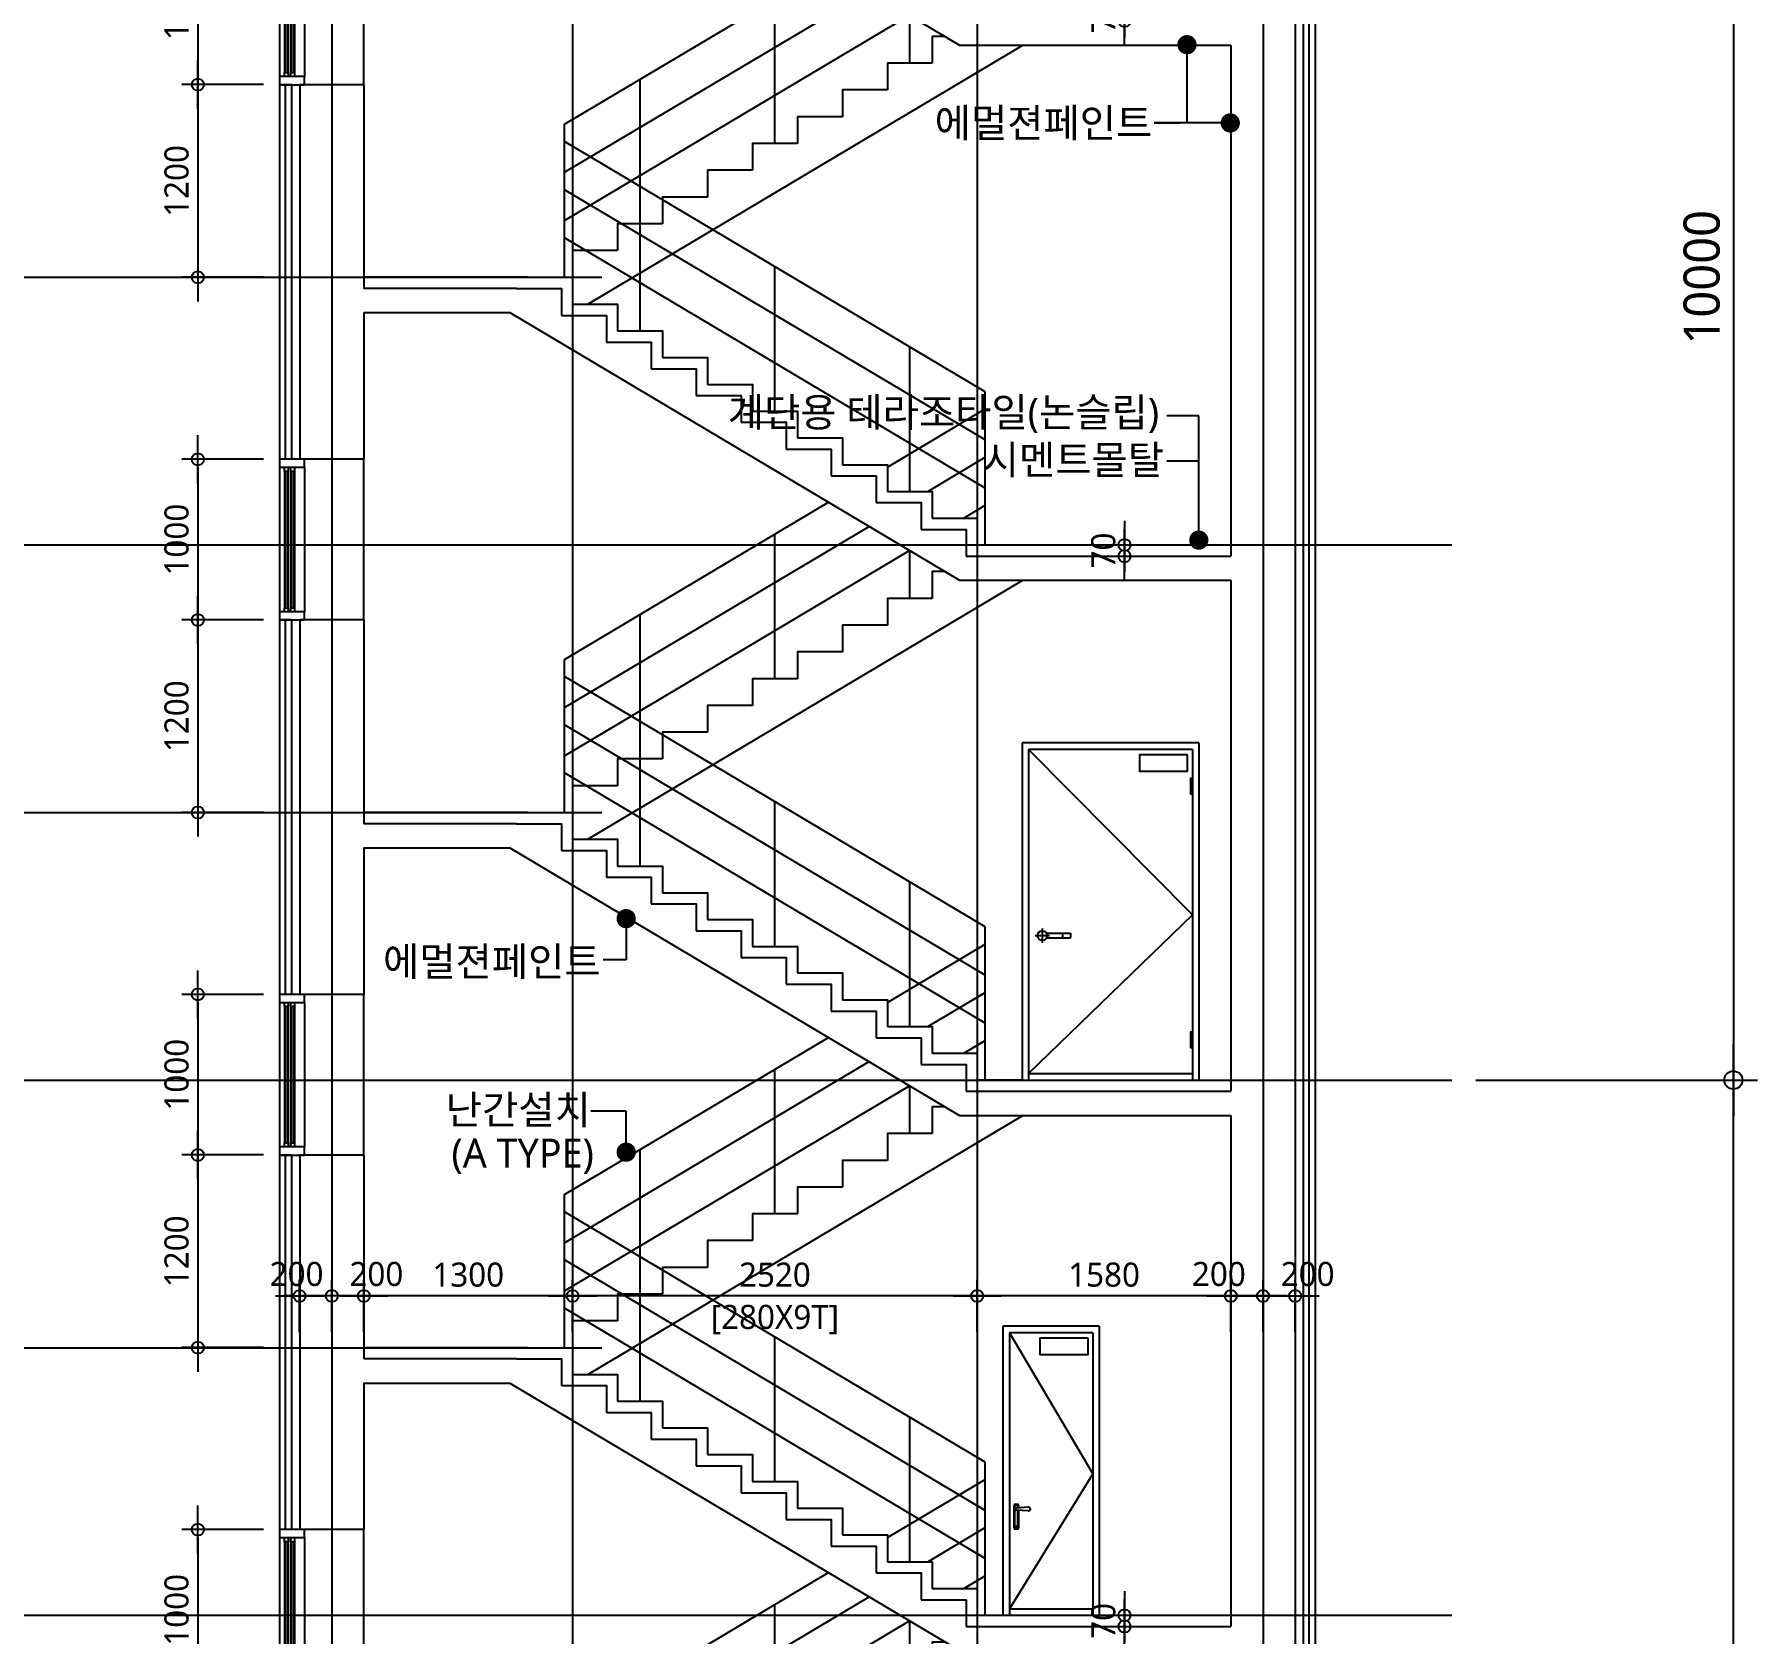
# Model space of a CAD drawing. Header units: millimetres. Extents: x 81033 to 452328, y -17390 to 42241.
# Drawn here: x 305205 to 315937, y 9783 to 19743 of the extents above; entities that cross this region are included whole.
import ezdxf
from ezdxf.enums import TextEntityAlignment as Align

# ---------------------------------------------------------------- set-up
doc = ezdxf.new("R2010")
doc.units = ezdxf.units.MM
doc.header["$LTSCALE"] = 100
doc.header["$MEASUREMENT"] = 0
doc.header["$PDSIZE"] = -10
doc.linetypes.add('-HID', pattern=[2.5, 1.5, -1])
doc.linetypes.add('CEN', pattern=[62, 60, -1, 0, -1])
doc.layers.get('0').update_dxf_attribs({"linetype": 'CONTINUOUS'})
doc.layers.get('Defpoints').update_dxf_attribs({"color": 171, "linetype": 'CONTINUOUS'})
for name, color, linetype in [('CEN(ST)', 1, 'CEN'), ('center(창호)', 1, 'CEN'), ('CON', 2, 'CONTINUOUS'), ('DOOR', 4, 'CONTINUOUS'), ('DOOR-ELE', 252, 'CONTINUOUS'), ('ELE-6', 8, 'CONTINUOUS'), ('ELE4', 9, 'CONTINUOUS'), ('FIN(패널-T75 글라스울)', 6, 'CONTINUOUS'), ('FIN-1', 6, 'CONTINUOUS'), ('HAN', 9, 'CONTINUOUS'), ('HAT 253', 253, 'CONTINUOUS'), ('INS', 251, 'BATTING'), ('NDIM', 7, 'CONTINUOUS'), ('OPEN', 1, '-HID'), ('stair-hand', 252, 'CONTINUOUS'), ('SYM', 7, 'CONTINUOUS'), ('TEXT(MIN)', 7, 'CONTINUOUS'), ('WID', 4, 'CONTINUOUS'), ('WID-G', 8, 'CONTINUOUS'), ('WIPEOUT', 7, 'CONTINUOUS')]:
    doc.layers.add(name, color=color, linetype=linetype)
doc.styles.add('CGS', font='cgse', dxfattribs={"bigfont": 'cgs'})
doc.styles.add('나눔바른고딕', font='NanumBarunGothic.ttf')
doc.linetypes.add('BATTING', pattern='A,0.0001,-0.1,[134,ltypeshp.shx,S=0.1,R=0,X=-0.1,Y=0],-0.2,[134,ltypeshp.shx,S=0.1,R=180,X=0.1,Y=0],-0.1', length=0.4001)
doc.dimstyles.new('NDIM 1200', dxfattribs={"dimscale": 75, "dimtxt": 3, "dimasz": 1, "dimexe": 2, "dimexo": 2, "dimgap": 1, "dimtad": 1, "dimdec": 0, "dimdsep": 46, "dimtxsty": 'CGS', "dimblk": 'DOT0', "dimcen": 1, "dimdle": 8, "dimclrd": 256, "dimclre": 256, "dimclrt": 256, "dimadec": 0, "dimazin": 0, "dimtfac": 1, "dimtdec": 0, "dimtix": 1, "dimtmove": 2, "dimatfit": 3, "dimldrblk": 'DOT0', "dimfxl": 1, "dimtolj": 1, "dimtzin": 0, "dimlwd": -1, "dimlwe": -1, "dimarcsym": 0})

# ---------------------------------------------------------------- blocks, each defined once
blk = doc.blocks.new('A$Cf4a16f9c')
blk.add_wipeout([(0, 0), (1100, 0), (1100, 2100), (0, 2100)]).dxf.layer = 'WIPEOUT'
at = {"layer": 'center(창호)'}
for p, q in [((80, 900), (170, 900)), ((125, 945), (125, 855))]:
    blk.add_line(p, q, dxfattribs=at)
at = {"layer": 'DOOR', "ltscale": 1000}
for p, q in [((0, 2100), (0, 0)), ((1100, 2100), (0, 2100)), ((40, 2060), (40, 0)), ((1060, 2060), (40, 2060)), ((1060, 2060), (1060, 0)), ((1100, 2100), (1100, 0)), ((0, 0), (1100, 0)), ((40, 40), (1060, 40))]:
    blk.add_line(p, q, dxfattribs=at)
blk.add_circle((125, 900), 30, dxfattribs=at)
at = {"layer": 'DOOR-ELE', "ltscale": 1000}
for p, q in [((151, 915), (300, 915)), ((151, 885), (300, 885)), ((250, 915), (250, 885)), ((300, 915), (300, 885))]:
    blk.add_line(p, q, dxfattribs=at)
for points in [[(1030, 2025), (730, 2025), (730, 1925), (1030, 1925)], [(1060, 1780), (1050, 1780), (1050, 1880), (1060, 1880)], [(1060, 200), (1050, 200), (1050, 300), (1060, 300)]]:
    blk.add_lwpolyline(points, close=True, dxfattribs=at)
at = {"layer": 'OPEN', "ltscale": 700}
for p, q in [((40, 2060), (1060, 1030)), ((1060, 1030), (40, 40))]:
    blk.add_line(p, q, dxfattribs=at)
blk = doc.blocks.new('A$C36CA3E80')
at = {"layer": 'CON', "ltscale": 10000}
for points in [[(-2870, 8263), (-3820, 8263)], [(-2870, 8263), (-2590, 8263), (-2590, 8097)], [(-3820, 8113), (-2911, 8113), (-111, 6447), (1580, 6447)], [(-2590, 8097), (-2310, 8097), (-2310, 7930)], [(-2310, 7930), (-2030, 7930), (-2030, 7763)], [(-2030, 7763), (-1750, 7763), (-1750, 7597)], [(-1750, 7597), (-1470, 7597), (-1470, 7430)], [(-1470, 7430), (-1190, 7430), (-1190, 7263)], [(-1190, 7263), (-910, 7263), (-910, 7097)], [(-910, 7097), (-630, 7097), (-630, 6930)], [(-630, 6930), (-350, 6930), (-350, 6763)], [(-350, 6763), (-70, 6763), (-70, 6597)], [(-70, 6597), (1580, 6597)], [(-2870, 4930), (-3820, 4930)], [(-2870, 4930), (-2590, 4930), (-2590, 4763)], [(-3820, 4780), (-2911, 4780), (-111, 3113), (1580, 3113)], [(-2590, 4763), (-2310, 4763), (-2310, 4597)], [(-2310, 4597), (-2030, 4597), (-2030, 4430)], [(-2030, 4430), (-1750, 4430), (-1750, 4263)], [(-1750, 4263), (-1470, 4263), (-1470, 4097)], [(-1470, 4097), (-1190, 4097), (-1190, 3930)], [(-1190, 3930), (-910, 3930), (-910, 3763)], [(-910, 3763), (-630, 3763), (-630, 3597)], [(-630, 3597), (-350, 3597), (-350, 3430)], [(-350, 3430), (-70, 3430), (-70, 3263)], [(-70, 3263), (1580, 3263)], [(-2870, 1597), (-3820, 1597)], [(-2870, 1597), (-2590, 1597), (-2590, 1430)], [(-3820, 1447), (-2911, 1447), (-111, -220), (1580, -220)], [(-2590, 1430), (-2310, 1430), (-2310, 1263)], [(-2310, 1263), (-2030, 1263), (-2030, 1097)], [(-2030, 1097), (-1750, 1097), (-1750, 930)], [(-1750, 930), (-1470, 930), (-1470, 763)], [(-1470, 763), (-1190, 763), (-1190, 597)], [(-1190, 597), (-910, 597), (-910, 430)], [(-910, 430), (-630, 430), (-630, 263)], [(-630, 263), (-350, 263), (-350, 97)], [(-350, 97), (-70, 97), (-70, -70)], [(-70, -70), (1580, -70)]]:
    blk.add_lwpolyline(points, dxfattribs=at)
at = {"layer": 'ELE-6', "ltscale": 10000}
for points in [[(280, 10000), (0, 10000)], [(-2426, 8167), (284, 9780)], [(-201, 9833), (-280, 9833), (-280, 9667)], [(-280, 9667), (-560, 9667), (-560, 9500)], [(-560, 9500), (-840, 9500), (-840, 9333)], [(-840, 9333), (-1120, 9333), (-1120, 9167)], [(-1120, 9167), (-1400, 9167), (-1400, 9000)], [(-1400, 9000), (-1680, 9000), (-1680, 8833)], [(-1680, 8833), (-1960, 8833), (-1960, 8667)], [(-1960, 8667), (-2240, 8667), (-2240, 8500)], [(-2240, 8500), (-2520, 8500), (-2520, 8333)], [(-2426, 4833), (284, 6447)], [(-201, 6500), (-280, 6500), (-280, 6333)], [(-280, 6333), (-560, 6333), (-560, 6167)], [(-560, 6167), (-840, 6167), (-840, 6000)], [(-840, 6000), (-1120, 6000), (-1120, 5833)], [(-1120, 5833), (-1400, 5833), (-1400, 5667)], [(-1400, 5667), (-1680, 5667), (-1680, 5500)], [(-1680, 5500), (-1960, 5500), (-1960, 5333)], [(-1960, 5333), (-2240, 5333), (-2240, 5167)], [(-2240, 5167), (-2520, 5167), (-2520, 5000)], [(-2426, 1500), (284, 3113)], [(-201, 3167), (-280, 3167), (-280, 3000)], [(-280, 3000), (-560, 3000), (-560, 2833)], [(-560, 2833), (-840, 2833), (-840, 2667)], [(-840, 2667), (-1120, 2667), (-1120, 2500)], [(-1120, 2500), (-1400, 2500), (-1400, 2333)], [(-1400, 2333), (-1680, 2333), (-1680, 2167)], [(-1680, 2167), (-1960, 2167), (-1960, 2000)], [(-1960, 2000), (-2240, 2000), (-2240, 1833)], [(-2240, 1833), (-2520, 1833), (-2520, 1667)]]:
    blk.add_lwpolyline(points, dxfattribs=at)
at = {"layer": 'FIN-1', "ltscale": 10000}
for points in [[(-2800, 8333), (-3820, 8333)], [(-2800, 8333), (-2520, 8333), (-2520, 8167)], [(-2520, 8167), (-2240, 8167), (-2240, 8000)], [(-2240, 8000), (-1960, 8000), (-1960, 7833)], [(-1960, 7833), (-1680, 7833), (-1680, 7667)], [(-1680, 7667), (-1400, 7667), (-1400, 7500)], [(-1400, 7500), (-1120, 7500), (-1120, 7333)], [(-1120, 7333), (-840, 7333), (-840, 7167)], [(-840, 7167), (-560, 7167), (-560, 7000)], [(-560, 7000), (-280, 7000), (-280, 6833)], [(-280, 6833), (0, 6833), (0, 6667)], [(0, 6667), (1580, 6667)], [(-2800, 5000), (-3820, 5000)], [(-2800, 5000), (-2520, 5000), (-2520, 4833)], [(-2520, 4833), (-2240, 4833), (-2240, 4667)], [(-2240, 4667), (-1960, 4667), (-1960, 4500)], [(-1960, 4500), (-1680, 4500), (-1680, 4333)], [(-1680, 4333), (-1400, 4333), (-1400, 4167)], [(-1400, 4167), (-1120, 4167), (-1120, 4000)], [(-1120, 4000), (-840, 4000), (-840, 3833)], [(-840, 3833), (-560, 3833), (-560, 3667)], [(-560, 3667), (-280, 3667), (-280, 3500)], [(-280, 3500), (0, 3500), (0, 3333)], [(0, 3333), (1580, 3333)], [(-2800, 1667), (-3820, 1667)], [(-2800, 1667), (-2520, 1667), (-2520, 1500)], [(-2520, 1500), (-2240, 1500), (-2240, 1333)], [(-2240, 1333), (-1960, 1333), (-1960, 1167)], [(-1960, 1167), (-1680, 1167), (-1680, 1000)], [(-1680, 1000), (-1400, 1000), (-1400, 833)], [(-1400, 833), (-1120, 833), (-1120, 667)], [(-1120, 667), (-840, 667), (-840, 500)], [(-840, 500), (-560, 500), (-560, 333)], [(-560, 333), (-280, 333), (-280, 167)], [(-280, 167), (0, 167), (0, 0)], [(0, 0), (1580, 0)]]:
    blk.add_lwpolyline(points, dxfattribs=at)
at = {"layer": 'HAN', "ltscale": 10000}
for p, q in [((-560, 10483), (50, 10846)), ((50, 10000), (50, 10846)), ((-420, 10333), (-420, 10567)), ((-308, 10333), (50, 10546)), ((-2570, 9287), (-926, 10265)), ((-84, 10167), (50, 10246)), ((-2570, 8987), (-674, 10115)), ((-1260, 9167), (-1260, 10067)), ((-2570, 8687), (-422, 9965)), ((-420, 9667), (-420, 9964)), ((-2100, 8667), (-2100, 9567)), ((-2570, 8333), (-2570, 9287)), ((50, 7620), (-2570, 9180)), ((50, 7320), (-2570, 8880)), ((-2100, 8000), (-2100, 8900)), ((50, 7020), (-2570, 8580)), ((-1260, 7500), (-1260, 8400)), ((-420, 7000), (-420, 7900)), ((50, 6667), (50, 7620)), ((-560, 7150), (50, 7513)), ((-308, 7000), (50, 7213)), ((-2570, 5954), (-926, 6932)), ((-84, 6833), (50, 6913)), ((-2570, 5654), (-674, 6782)), ((-1260, 5834), (-1260, 6734)), ((-2570, 5354), (-422, 6632)), ((-420, 6333), (-420, 6630)), ((-2100, 5334), (-2100, 6234)), ((-2570, 5000), (-2570, 5954)), ((50, 4287), (-2570, 5846)), ((50, 3987), (-2570, 5546)), ((-2100, 4667), (-2100, 5567)), ((50, 3687), (-2570, 5246)), ((-1260, 4167), (-1260, 5067)), ((-420, 3667), (-420, 4567)), ((50, 3333), (50, 4287)), ((-560, 3817), (50, 4180)), ((-308, 3667), (50, 3880)), ((-2570, 2620), (-926, 3599)), ((-84, 3500), (50, 3580)), ((-2570, 2320), (-674, 3449)), ((-1260, 2500), (-1260, 3400)), ((-2570, 2020), (-422, 3299)), ((-420, 3000), (-420, 3297)), ((-2100, 2000), (-2100, 2900)), ((-2570, 1667), (-2570, 2620)), ((-2570, 1667), (-2570, 2620)), ((50, 954), (-2570, 2513)), ((50, 654), (-2570, 2213)), ((-2100, 1333), (-2100, 2233)), ((50, 354), (-2570, 1913)), ((-1260, 833), (-1260, 1733)), ((-420, 333), (-420, 1233)), ((50, 0), (50, 954))]:
    blk.add_line(p, q, dxfattribs=at)
blk = doc.blocks.new('A$C51472A43')
at = {"layer": 'ELE4', "ltscale": 1000}
for p, q in [((69, 925), (69, 75)), ((74, 925), (74, 75)), ((88, 925), (88, 75)), ((93, 925), (93, 75))]:
    blk.add_line(p, q, dxfattribs=at)
for points in [[(69, 950), (93, 950), (93, 925), (69, 925)], [(69, 75), (93, 75), (93, 50), (69, 50)]]:
    blk.add_lwpolyline(points, close=True, dxfattribs=at)
at = {"layer": 'HAT 253', "ltscale": 10000}
for p, q in [((0, 950), (0, 50)), ((155, 950), (155, 50))]:
    blk.add_line(p, q, dxfattribs=at)
at = {"layer": 'WID', "ltscale": 1000}
for p, q in [((30, 925), (30, 75)), ((54, 925), (54, 75))]:
    blk.add_line(p, q, dxfattribs=at)
for points in [[(0, 950), (155, 950), (155, 1000), (0, 1000)], [(30, 950), (54, 950), (54, 925), (30, 925)], [(0, 0), (155, 0), (155, 50), (0, 50)], [(30, 75), (54, 75), (54, 50), (30, 50)]]:
    blk.add_lwpolyline(points, close=True, dxfattribs=at)
at = {"layer": 'WID-G', "ltscale": 1000}
for p, q in [((35, 925), (35, 75)), ((49, 925), (49, 75))]:
    blk.add_line(p, q, dxfattribs=at)
blk = doc.blocks.new('DOT0')
blk.add_line((-3, 0), (3, 0))
at = {"color": 6}
blk.add_circle((0, 0), 0.75, dxfattribs=at)
blk = doc.blocks.new('*D824')
at = {"layer": 'Defpoints', "color": 0, "ltscale": 0.4, "transparency": 16777216}
for p in [(306732, 10431), (306223, 9431), (306732, 9431)]:
    blk.add_point(p, dxfattribs=at)
at = {"layer": 'NDIM', "ltscale": 0.4, "transparency": 16777216}
for p, q in [((306632, 10431), (306123, 10431)), ((306223, 10381), (306223, 9481)), ((306632, 9431), (306123, 9431))]:
    blk.add_line(p, q, dxfattribs=at)
at = {"layer": 'NDIM', "ltscale": 0.4, "transparency": 16777216, "xscale": 50, "yscale": 50, "zscale": 50}
for p, rotation in [((306223, 10431), 90), ((306223, 9431), 270)]:
    blk.add_blockref('DOT0', p, dxfattribs=dict(at, rotation=rotation))
at = {"layer": 'NDIM', "ltscale": 0.4, "transparency": 16777216, "insert": (306091, 9931), "char_height": 150, "attachment_point": 5, "rotation": 90, "style": '나눔바른고딕'}
blk.add_mtext('\\A1;1000', dxfattribs=at)
blk = doc.blocks.new('*D825')
at = {"layer": 'Defpoints', "color": 0, "ltscale": 0.4, "transparency": 16777216}
for p in [(306732, 12764), (306223, 11564), (306732, 11564)]:
    blk.add_point(p, dxfattribs=at)
at = {"layer": 'NDIM', "ltscale": 0.4, "transparency": 16777216}
for p, q in [((306632, 12764), (306123, 12764)), ((306223, 12714), (306223, 11614)), ((306632, 11564), (306123, 11564))]:
    blk.add_line(p, q, dxfattribs=at)
at = {"layer": 'NDIM', "ltscale": 0.4, "transparency": 16777216, "xscale": 50, "yscale": 50, "zscale": 50}
for p, rotation in [((306223, 12764), 90), ((306223, 11564), 270)]:
    blk.add_blockref('DOT0', p, dxfattribs=dict(at, rotation=rotation))
at = {"layer": 'NDIM', "ltscale": 0.4, "transparency": 16777216, "insert": (306091, 12164), "char_height": 150, "attachment_point": 5, "rotation": 90, "style": '나눔바른고딕'}
blk.add_mtext('\\A1;1200', dxfattribs=at)
blk = doc.blocks.new('*D826')
at = {"layer": 'Defpoints', "color": 0, "ltscale": 0.4, "transparency": 16777216}
for p in [(306732, 13764), (306223, 12764), (306732, 12764)]:
    blk.add_point(p, dxfattribs=at)
at = {"layer": 'NDIM', "ltscale": 0.4, "transparency": 16777216}
for p, q in [((306632, 13764), (306123, 13764)), ((306223, 13714), (306223, 12814)), ((306632, 12764), (306123, 12764))]:
    blk.add_line(p, q, dxfattribs=at)
at = {"layer": 'NDIM', "ltscale": 0.4, "transparency": 16777216, "xscale": 50, "yscale": 50, "zscale": 50}
for p, rotation in [((306223, 13764), 90), ((306223, 12764), 270)]:
    blk.add_blockref('DOT0', p, dxfattribs=dict(at, rotation=rotation))
at = {"layer": 'NDIM', "ltscale": 0.4, "transparency": 16777216, "insert": (306091, 13264), "char_height": 150, "attachment_point": 5, "rotation": 90, "style": '나눔바른고딕'}
blk.add_mtext('\\A1;1000', dxfattribs=at)
blk = doc.blocks.new('*D827')
at = {"layer": 'Defpoints', "color": 0, "ltscale": 0.4, "transparency": 16777216}
for p in [(306732, 16097), (306223, 14897), (306732, 14897)]:
    blk.add_point(p, dxfattribs=at)
at = {"layer": 'NDIM', "ltscale": 0.4, "transparency": 16777216}
for p, q in [((306632, 16097), (306123, 16097)), ((306223, 16047), (306223, 14947)), ((306632, 14897), (306123, 14897))]:
    blk.add_line(p, q, dxfattribs=at)
at = {"layer": 'NDIM', "ltscale": 0.4, "transparency": 16777216, "xscale": 50, "yscale": 50, "zscale": 50}
for p, rotation in [((306223, 16097), 90), ((306223, 14897), 270)]:
    blk.add_blockref('DOT0', p, dxfattribs=dict(at, rotation=rotation))
at = {"layer": 'NDIM', "ltscale": 0.4, "transparency": 16777216, "insert": (306091, 15497), "char_height": 150, "attachment_point": 5, "rotation": 90, "style": '나눔바른고딕'}
blk.add_mtext('\\A1;1200', dxfattribs=at)
blk = doc.blocks.new('*D828')
at = {"layer": 'Defpoints', "color": 0, "ltscale": 0.4, "transparency": 16777216}
for p in [(306732, 17097), (306223, 16097), (306732, 16097)]:
    blk.add_point(p, dxfattribs=at)
at = {"layer": 'NDIM', "ltscale": 0.4, "transparency": 16777216}
for p, q in [((306632, 17097), (306123, 17097)), ((306223, 17047), (306223, 16147)), ((306632, 16097), (306123, 16097))]:
    blk.add_line(p, q, dxfattribs=at)
at = {"layer": 'NDIM', "ltscale": 0.4, "transparency": 16777216, "xscale": 50, "yscale": 50, "zscale": 50}
for p, rotation in [((306223, 17097), 90), ((306223, 16097), 270)]:
    blk.add_blockref('DOT0', p, dxfattribs=dict(at, rotation=rotation))
at = {"layer": 'NDIM', "ltscale": 0.4, "transparency": 16777216, "insert": (306091, 16597), "char_height": 150, "attachment_point": 5, "rotation": 90, "style": '나눔바른고딕'}
blk.add_mtext('\\A1;1000', dxfattribs=at)
blk = doc.blocks.new('*D829')
at = {"layer": 'Defpoints', "color": 0, "ltscale": 0.4, "transparency": 16777216}
for p in [(306732, 19431), (306223, 18231), (306732, 18231)]:
    blk.add_point(p, dxfattribs=at)
at = {"layer": 'NDIM', "ltscale": 0.4, "transparency": 16777216}
for p, q in [((306632, 19431), (306123, 19431)), ((306223, 19381), (306223, 18281)), ((306632, 18231), (306123, 18231))]:
    blk.add_line(p, q, dxfattribs=at)
at = {"layer": 'NDIM', "ltscale": 0.4, "transparency": 16777216, "xscale": 50, "yscale": 50, "zscale": 50}
for p, rotation in [((306223, 19431), 90), ((306223, 18231), 270)]:
    blk.add_blockref('DOT0', p, dxfattribs=dict(at, rotation=rotation))
at = {"layer": 'NDIM', "ltscale": 0.4, "transparency": 16777216, "insert": (306091, 18831), "char_height": 150, "attachment_point": 5, "rotation": 90, "style": '나눔바른고딕'}
blk.add_mtext('\\A1;1200', dxfattribs=at)
blk = doc.blocks.new('*D830')
at = {"layer": 'Defpoints', "color": 0, "ltscale": 0.4, "transparency": 16777216}
for p in [(306732, 20431), (306223, 19431), (306732, 19431)]:
    blk.add_point(p, dxfattribs=at)
at = {"layer": 'NDIM', "ltscale": 0.4, "transparency": 16777216}
for p, q in [((306632, 20431), (306123, 20431)), ((306223, 20381), (306223, 19481)), ((306632, 19431), (306123, 19431))]:
    blk.add_line(p, q, dxfattribs=at)
at = {"layer": 'NDIM', "ltscale": 0.4, "transparency": 16777216, "xscale": 50, "yscale": 50, "zscale": 50}
for p, rotation in [((306223, 20431), 90), ((306223, 19431), 270)]:
    blk.add_blockref('DOT0', p, dxfattribs=dict(at, rotation=rotation))
at = {"layer": 'NDIM', "ltscale": 0.4, "transparency": 16777216, "insert": (306091, 19931), "char_height": 150, "attachment_point": 5, "rotation": 90, "style": '나눔바른고딕'}
blk.add_mtext('\\A1;1000', dxfattribs=at)
blk = doc.blocks.new('*D839')
at = {"layer": 'Defpoints', "color": 0, "ltscale": 0.4, "transparency": 16777216}
for p in [(314033, 23231), (314033, 13231), (315787, 13231)]:
    blk.add_point(p, dxfattribs=at)
at = {"layer": 'NDIM', "ltscale": 0.4, "transparency": 16777216}
for p, q in [((314183, 23231), (315937, 23231)), ((315787, 23156), (315787, 13306)), ((314183, 13231), (315937, 13231))]:
    blk.add_line(p, q, dxfattribs=at)
at = {"layer": 'NDIM', "ltscale": 0.4, "transparency": 16777216, "xscale": 75, "yscale": 75, "zscale": 75}
for p, rotation in [((315787, 23231), 90), ((315787, 13231), 270)]:
    blk.add_blockref('DOT0', p, dxfattribs=dict(at, rotation=rotation))
at = {"layer": 'NDIM', "ltscale": 0.4, "transparency": 16777216, "insert": (315590, 18231), "char_height": 225, "attachment_point": 5, "rotation": 90, "style": '나눔바른고딕'}
blk.add_mtext('\\A1;10000', dxfattribs=at)
blk = doc.blocks.new('*D841')
at = {"layer": 'Defpoints', "color": 0, "ltscale": 0.4, "transparency": 16777216}
for p in [(314033, 13231), (315787, 13231), (314033, 3231)]:
    blk.add_point(p, dxfattribs=at)
at = {"layer": 'NDIM', "ltscale": 0.4, "transparency": 16777216}
for p, q in [((314183, 13231), (315937, 13231)), ((315787, 3306), (315787, 13156)), ((314183, 3231), (315937, 3231))]:
    blk.add_line(p, q, dxfattribs=at)
at = {"layer": 'NDIM', "ltscale": 0.4, "transparency": 16777216, "xscale": 75, "yscale": 75, "zscale": 75}
for p, rotation in [((315787, 13231), 90), ((315787, 3231), 270)]:
    blk.add_blockref('DOT0', p, dxfattribs=dict(at, rotation=rotation))
at = {"layer": 'NDIM', "ltscale": 0.4, "transparency": 16777216, "insert": (315590, 8231), "char_height": 225, "attachment_point": 5, "rotation": 90, "style": '나눔바른고딕'}
blk.add_mtext('\\A1;10000', dxfattribs=at)
blk = doc.blocks.new('*D850')
at = {"layer": 'Defpoints', "color": 0, "ltscale": 0.4, "transparency": 16777216}
for p in [(307257, 11886), (307257, 11561), (308557, 11564)]:
    blk.add_point(p, dxfattribs=at)
at = {"layer": 'NDIM', "ltscale": 0.4, "transparency": 16777216}
for p, q in [((307257, 11661), (307257, 11986)), ((308557, 11664), (308557, 11986)), ((308507, 11886), (307307, 11886))]:
    blk.add_line(p, q, dxfattribs=at)
at = {"layer": 'NDIM', "ltscale": 0.4, "transparency": 16777216, "xscale": 50, "yscale": 50, "zscale": 50, "rotation": 180}
blk.add_blockref('DOT0', (307257, 11886), dxfattribs=at)
at = {"layer": 'NDIM', "ltscale": 0.4, "transparency": 16777216, "xscale": 50, "yscale": 50, "zscale": 50}
blk.add_blockref('DOT0', (308557, 11886), dxfattribs=at)
at = {"layer": 'NDIM', "ltscale": 0.4, "transparency": 16777216, "insert": (307907, 12018), "char_height": 150, "attachment_point": 5, "style": '나눔바른고딕'}
blk.add_mtext('\\A1;1300', dxfattribs=at)
blk = doc.blocks.new('*D851')
at = {"layer": 'Defpoints', "color": 0, "ltscale": 0.4, "transparency": 16777216}
for p in [(311077, 11886), (311077, 11564), (312657, 11564)]:
    blk.add_point(p, dxfattribs=at)
at = {"layer": 'NDIM', "ltscale": 0.4, "transparency": 16777216}
for p, q in [((311077, 11664), (311077, 11986)), ((312657, 11664), (312657, 11986)), ((312607, 11886), (311127, 11886))]:
    blk.add_line(p, q, dxfattribs=at)
at = {"layer": 'NDIM', "ltscale": 0.4, "transparency": 16777216, "xscale": 50, "yscale": 50, "zscale": 50, "rotation": 180}
blk.add_blockref('DOT0', (311077, 11886), dxfattribs=at)
at = {"layer": 'NDIM', "ltscale": 0.4, "transparency": 16777216, "xscale": 50, "yscale": 50, "zscale": 50}
blk.add_blockref('DOT0', (312657, 11886), dxfattribs=at)
at = {"layer": 'NDIM', "ltscale": 0.4, "transparency": 16777216, "insert": (311867, 12018), "char_height": 150, "attachment_point": 5, "style": '나눔바른고딕'}
blk.add_mtext('\\A1;1580', dxfattribs=at)
blk = doc.blocks.new('*D852')
at = {"layer": 'Defpoints', "color": 0, "ltscale": 0.4, "transparency": 16777216}
for p in [(308557, 11886), (308557, 11564), (311077, 11564)]:
    blk.add_point(p, dxfattribs=at)
at = {"layer": 'NDIM', "ltscale": 0.4, "transparency": 16777216}
for p, q in [((308557, 11664), (308557, 11986)), ((311077, 11664), (311077, 11986)), ((311027, 11886), (308607, 11886))]:
    blk.add_line(p, q, dxfattribs=at)
at = {"layer": 'NDIM', "ltscale": 0.4, "transparency": 16777216, "xscale": 50, "yscale": 50, "zscale": 50, "rotation": 180}
blk.add_blockref('DOT0', (308557, 11886), dxfattribs=at)
at = {"layer": 'NDIM', "ltscale": 0.4, "transparency": 16777216, "xscale": 50, "yscale": 50, "zscale": 50}
blk.add_blockref('DOT0', (311077, 11886), dxfattribs=at)
at = {"layer": 'NDIM', "ltscale": 0.4, "transparency": 16777216, "char_height": 150, "attachment_point": 5, "style": '나눔바른고딕'}
for s, insert in [('\\A1;2520', (309817, 12018)), ('\\A1;[280X9T]', (309817, 11739))]:
    blk.add_mtext(s, dxfattribs=dict(at, insert=insert))
blk = doc.blocks.new('*D853')
at = {"layer": 'Defpoints', "color": 0, "ltscale": 0.4, "transparency": 16777216}
for p in [(312657, 11886), (312657, 11561), (312857, 11561)]:
    blk.add_point(p, dxfattribs=at)
at = {"layer": 'NDIM', "ltscale": 0.4, "transparency": 16777216}
for p, q in [((312657, 11661), (312657, 11986)), ((312857, 11661), (312857, 11986)), ((312807, 11886), (312707, 11886))]:
    blk.add_line(p, q, dxfattribs=at)
at = {"layer": 'NDIM', "ltscale": 0.4, "transparency": 16777216, "xscale": 50, "yscale": 50, "zscale": 50, "rotation": 180}
blk.add_blockref('DOT0', (312657, 11886), dxfattribs=at)
at = {"layer": 'NDIM', "ltscale": 0.4, "transparency": 16777216, "xscale": 50, "yscale": 50, "zscale": 50}
blk.add_blockref('DOT0', (312857, 11886), dxfattribs=at)
at = {"layer": 'NDIM', "ltscale": 0.4, "transparency": 16777216, "insert": (312582, 12022), "char_height": 150, "attachment_point": 5, "style": '나눔바른고딕'}
blk.add_mtext('\\A1;200', dxfattribs=at)
blk = doc.blocks.new('*D854')
at = {"layer": 'Defpoints', "color": 0, "ltscale": 0.4, "transparency": 16777216}
for p in [(313057, 11886), (312857, 11561), (313057, 11561)]:
    blk.add_point(p, dxfattribs=at)
at = {"layer": 'NDIM', "ltscale": 0.4, "transparency": 16777216}
for p, q in [((312857, 11661), (312857, 11986)), ((313057, 11661), (313057, 11986)), ((312907, 11886), (313007, 11886))]:
    blk.add_line(p, q, dxfattribs=at)
at = {"layer": 'NDIM', "ltscale": 0.4, "transparency": 16777216, "xscale": 50, "yscale": 50, "zscale": 50, "rotation": 180}
blk.add_blockref('DOT0', (312857, 11886), dxfattribs=at)
at = {"layer": 'NDIM', "ltscale": 0.4, "transparency": 16777216, "xscale": 50, "yscale": 50, "zscale": 50}
blk.add_blockref('DOT0', (313057, 11886), dxfattribs=at)
at = {"layer": 'NDIM', "ltscale": 0.4, "transparency": 16777216, "insert": (313135, 12022), "char_height": 150, "attachment_point": 5, "style": '나눔바른고딕'}
blk.add_mtext('\\A1;200', dxfattribs=at)
blk = doc.blocks.new('*D855')
at = {"layer": 'Defpoints', "color": 0, "ltscale": 0.4, "transparency": 16777216}
for p in [(306857, 11886), (306857, 11561), (307057, 11561)]:
    blk.add_point(p, dxfattribs=at)
at = {"layer": 'NDIM', "ltscale": 0.4, "transparency": 16777216}
for p, q in [((306857, 11661), (306857, 11986)), ((307057, 11661), (307057, 11986)), ((306807, 11886), (306757, 11886)), ((307057, 11886), (306857, 11886)), ((307107, 11886), (307157, 11886))]:
    blk.add_line(p, q, dxfattribs=at)
at = {"layer": 'NDIM', "ltscale": 0.4, "transparency": 16777216, "xscale": 50, "yscale": 50, "zscale": 50}
blk.add_blockref('DOT0', (306857, 11886), dxfattribs=at)
at = {"layer": 'NDIM', "ltscale": 0.4, "transparency": 16777216, "xscale": 50, "yscale": 50, "zscale": 50, "rotation": 180}
blk.add_blockref('DOT0', (307057, 11886), dxfattribs=at)
at = {"layer": 'NDIM', "ltscale": 0.4, "transparency": 16777216, "insert": (306838, 12022), "char_height": 150, "attachment_point": 5, "style": '나눔바른고딕'}
blk.add_mtext('\\A1;200', dxfattribs=at)
blk = doc.blocks.new('*D856')
at = {"layer": 'Defpoints', "color": 0, "ltscale": 0.4, "transparency": 16777216}
for p in [(307257, 11886), (307057, 11561), (307257, 11561)]:
    blk.add_point(p, dxfattribs=at)
at = {"layer": 'NDIM', "ltscale": 0.4, "transparency": 16777216}
for p, q in [((307057, 11661), (307057, 11986)), ((307257, 11661), (307257, 11986)), ((307107, 11886), (307207, 11886))]:
    blk.add_line(p, q, dxfattribs=at)
at = {"layer": 'NDIM', "ltscale": 0.4, "transparency": 16777216, "xscale": 50, "yscale": 50, "zscale": 50, "rotation": 180}
blk.add_blockref('DOT0', (307057, 11886), dxfattribs=at)
at = {"layer": 'NDIM', "ltscale": 0.4, "transparency": 16777216, "xscale": 50, "yscale": 50, "zscale": 50}
blk.add_blockref('DOT0', (307257, 11886), dxfattribs=at)
at = {"layer": 'NDIM', "ltscale": 0.4, "transparency": 16777216, "insert": (307335, 12022), "char_height": 150, "attachment_point": 5, "style": '나눔바른고딕'}
blk.add_mtext('\\A1;200', dxfattribs=at)
blk = doc.blocks.new('*D1211')
at = {"layer": 'Defpoints', "color": 0, "ltscale": 0.4, "transparency": 16777216}
for p in [(311569, 9897), (311569, 9827), (311994, 9827)]:
    blk.add_point(p, dxfattribs=at)
at = {"layer": 'NDIM', "ltscale": 0.4, "transparency": 16777216}
for p, q in [((311994, 9947), (311994, 9997)), ((311669, 9897), (312094, 9897)), ((311994, 9897), (311994, 9827)), ((311669, 9827), (312094, 9827)), ((311994, 9777), (311994, 9727))]:
    blk.add_line(p, q, dxfattribs=at)
at = {"layer": 'NDIM', "ltscale": 0.4, "transparency": 16777216, "xscale": 50, "yscale": 50, "zscale": 50}
for p, rotation in [((311994, 9897), 270), ((311994, 9827), 90)]:
    blk.add_blockref('DOT0', p, dxfattribs=dict(at, rotation=rotation))
at = {"layer": 'NDIM', "ltscale": 0.4, "transparency": 16777216, "insert": (311863, 9862), "char_height": 150, "attachment_point": 5, "rotation": 90, "style": '나눔바른고딕'}
blk.add_mtext('\\A1;70', dxfattribs=at)
blk = doc.blocks.new('*D1212')
at = {"layer": 'Defpoints', "color": 0, "ltscale": 0.4, "transparency": 16777216}
for p in [(311569, 16564), (311569, 16494), (311994, 16494)]:
    blk.add_point(p, dxfattribs=at)
at = {"layer": 'NDIM', "ltscale": 0.4, "transparency": 16777216}
for p, q in [((311994, 16614), (311994, 16664)), ((311669, 16564), (312094, 16564)), ((311994, 16564), (311994, 16494)), ((311669, 16494), (312094, 16494)), ((311994, 16444), (311994, 16394))]:
    blk.add_line(p, q, dxfattribs=at)
at = {"layer": 'NDIM', "ltscale": 0.4, "transparency": 16777216, "xscale": 50, "yscale": 50, "zscale": 50}
for p, rotation in [((311994, 16564), 270), ((311994, 16494), 90)]:
    blk.add_blockref('DOT0', p, dxfattribs=dict(at, rotation=rotation))
at = {"layer": 'NDIM', "ltscale": 0.4, "transparency": 16777216, "insert": (311863, 16529), "char_height": 150, "attachment_point": 5, "rotation": 90, "style": '나눔바른고딕'}
blk.add_mtext('\\A1;70', dxfattribs=at)
blk = doc.blocks.new('*D1213')
at = {"layer": 'Defpoints', "color": 0, "ltscale": 0.4, "transparency": 16777216}
for p in [(311569, 19897), (311569, 19827), (311994, 19827)]:
    blk.add_point(p, dxfattribs=at)
at = {"layer": 'NDIM', "ltscale": 0.4, "transparency": 16777216}
for p, q in [((311994, 19947), (311994, 19997)), ((311669, 19897), (312094, 19897)), ((311994, 19897), (311994, 19827)), ((311669, 19827), (312094, 19827)), ((311994, 19777), (311994, 19727))]:
    blk.add_line(p, q, dxfattribs=at)
at = {"layer": 'NDIM', "ltscale": 0.4, "transparency": 16777216, "xscale": 50, "yscale": 50, "zscale": 50}
for p, rotation in [((311994, 19897), 270), ((311994, 19827), 90)]:
    blk.add_blockref('DOT0', p, dxfattribs=dict(at, rotation=rotation))
at = {"layer": 'NDIM', "ltscale": 0.4, "transparency": 16777216, "insert": (311863, 19862), "char_height": 150, "attachment_point": 5, "rotation": 90, "style": '나눔바른고딕'}
blk.add_mtext('\\A1;70', dxfattribs=at)

msp = doc.modelspace()

# ---------------------------------------------------------------- hatches: boundary and pattern name
at = {"layer": 'SYM', "ltscale": 1000}
h = msp.add_hatch(color=256, dxfattribs=at)
h.dxf.hatch_style = 1
edge = h.paths.add_edge_path()
edge.add_arc((311600.9, 11581.9), 25, 180, 540, ccw=False)

# ---------------------------------------------------------------- linework, layer by layer
at = {"layer": 'CEN(ST)', "ltscale": 10000}
for p, q in [((307057.3, 39130.6), (307057.3, 2230.6)), ((308557.3, 39130.6), (308557.3, 2230.6)), ((311077.3, 39130.6), (311077.3, 2230.6)), ((312857.3, 39130.6), (312857.3, 2230.6)), ((304657.3, 18230.6), (308739.9, 18230.6)), ((304657.3, 16563.9), (314033.2, 16563.9)), ((304657.3, 14897.2), (308739.9, 14897.2)), ((304657.3, 11563.9), (308739.9, 11563.9))]:
    msp.add_line(p, q, dxfattribs=at)
at = {"layer": 'CON', "ltscale": 10000}
for p, q in [((313057.3, 38606.8), (313057.3, 2230.6)), ((312657.3, 19677.2), (312657.3, 16493.9)), ((306857.3, 19430.6), (306857.3, 17097.2)), ((307257.3, 19430.6), (306857.3, 19430.6)), ((307257.3, 19430.6), (307257.3, 18160.6)), ((307257.3, 18010.6), (307257.3, 17097.2)), ((307257.3, 17097.2), (306857.3, 17097.2)), ((312657.3, 16343.9), (312657.3, 13160.6)), ((306857.3, 16097.2), (306857.3, 13763.9)), ((307257.3, 16097.2), (306857.3, 16097.2)), ((307257.3, 16097.2), (307257.3, 14827.2)), ((307257.3, 14677.2), (307257.3, 13763.9)), ((307257.3, 13763.9), (306857.3, 13763.9)), ((312657.3, 13010.6), (312657.3, 9827.2)), ((306857.3, 12763.9), (306857.3, 10430.6)), ((307257.3, 12763.9), (306857.3, 12763.9)), ((307257.3, 12763.9), (307257.3, 11493.9)), ((307257.3, 11343.9), (307257.3, 10430.6)), ((307257.3, 10430.6), (306857.3, 10430.6))]:
    msp.add_line(p, q, dxfattribs=at)
at = {"layer": 'FIN(패널-T75 글라스울)', "ltscale": 10000}
for p, q in [((313107.3, 38606.8), (313107.3, 2230.6)), ((313182.3, 38606.8), (313182.3, 2230.6)), ((306732.3, 19430.6), (306732.3, 17097.2)), ((306807.3, 19430.6), (306732.3, 19430.6)), ((306807.3, 19430.6), (306807.3, 17097.2)), ((306807.3, 17097.2), (306732.3, 17097.2)), ((306732.3, 16097.2), (306732.3, 13763.9)), ((306807.3, 16097.2), (306732.3, 16097.2)), ((306807.3, 16097.2), (306807.3, 13763.9)), ((306807.3, 13763.9), (306732.3, 13763.9)), ((306732.3, 12763.9), (306732.3, 10430.6)), ((306807.3, 12763.9), (306732.3, 12763.9)), ((306807.3, 12763.9), (306807.3, 10430.6)), ((306807.3, 10430.6), (306732.3, 10430.6))]:
    msp.add_line(p, q, dxfattribs=at)
at = {"layer": 'INS', "ltscale": 0.9}
for p, q in [((313144.8, 2230.6), (313144.8, 38606.8)), ((306769.8, 17097.2), (306769.8, 19430.6)), ((306769.8, 13763.9), (306769.8, 16097.2)), ((306769.8, 10430.6), (306769.8, 12763.9))]:
    msp.add_line(p, q, dxfattribs=at)
at = {"layer": 'NDIM', "ltscale": 10000}
msp.add_line((312257, 17087.6), (312457, 17087.6), dxfattribs=at)
at = {"layer": 'stair-hand', "ltscale": 10000}
for p, q in [((307257.3, 19430.6), (307257.3, 20430.6)), ((307257.3, 16097.2), (307257.3, 17097.2)), ((307257.3, 12763.9), (307257.3, 13763.9)), ((307257.3, 9430.6), (307257.3, 10430.6))]:
    msp.add_line(p, q, dxfattribs=at)

# ---------------------------------------------------------------- block references
at = {"ltscale": 10000}
for p in [(306732.3, 19430.6), (306732.3, 16097.2), (306732.3, 12763.9), (306732.3, 9430.6)]:
    msp.add_blockref('A$C51472A43', p, dxfattribs=at)
at = {"ltscale": 0.1}
msp.add_blockref('A$Cf4a16f9c', (311357.3, 13230.6), dxfattribs=at)

# ---------------------------------------------------------------- texts
at = {"layer": 'TEXT(MIN)', "style": '나눔바른고딕'}
for p in [(310811.9, 19192.1), (307376.1, 13969)]:
    msp.add_text('에멀젼페인트', height=180, dxfattribs=at).set_placement(p, align=Align.MIDDLE_LEFT)
for s, p in [('계단용 테라조타일(논슬립)', (309523.5, 17389.9)), ('시멘트몰탈', (311111, 17093.6))]:
    msp.add_text(s, height=180, rotation=360, dxfattribs=at).set_placement(p, align=Align.MIDDLE_LEFT)
for s, p in [('난간설치', (308670.7, 13046)), ('(A TYPE)', (308689.4, 12776.1))]:
    msp.add_text(s, height=180, dxfattribs=at).set_placement(p, align=Align.MIDDLE_RIGHT)

# ---------------------------------------------------------------- dimensions: what is measured, and where the dimension line sits
at = {"layer": 'NDIM', "ltscale": 0.4}
for base, p1, p2, angle, override, picture, middle in [((315786.9, 13230.6), (314033.2, 23230.6), (314033.2, 13230.6), 270, {"dimtxsty": '나눔바른고딕'}, '*D839', (315589.8, 18230.6)), ((306222.6, 19430.6), (306732.3, 20430.6), (306732.3, 19430.6), 270, {"dimscale": 50, "dimtxsty": '나눔바른고딕'}, '*D830', (306091.1, 19930.6)), ((311994.1, 19827.2), (311569.1, 19897.2), (311569.1, 19827.2), 270, {"dimscale": 50, "dimtxsty": '나눔바른고딕'}, '*D1213', (311862.7, 19862.2)), ((306222.6, 18230.6), (306732.3, 19430.6), (306732.3, 18230.6), 270, {"dimscale": 50, "dimtxsty": '나눔바른고딕'}, '*D829', (306091.1, 18830.6)), ((306222.6, 16097.2), (306732.3, 17097.2), (306732.3, 16097.2), 270, {"dimscale": 50, "dimtxsty": '나눔바른고딕'}, '*D828', (306091.1, 16597.2)), ((311994.1, 16493.9), (311569.1, 16563.9), (311569.1, 16493.9), 270, {"dimscale": 50, "dimtxsty": '나눔바른고딕'}, '*D1212', (311862.7, 16528.9)), ((306222.6, 14897.2), (306732.3, 16097.2), (306732.3, 14897.2), 270, {"dimscale": 50, "dimtxsty": '나눔바른고딕'}, '*D827', (306091.1, 15497.2)), ((306222.6, 12763.9), (306732.3, 13763.9), (306732.3, 12763.9), 270, {"dimscale": 50, "dimtxsty": '나눔바른고딕'}, '*D826', (306091.1, 13263.9)), ((315786.9, 13230.6), (314033.2, 3230.6), (314033.2, 13230.6), 90, {"dimtxsty": '나눔바른고딕'}, '*D841', (315589.8, 8230.6)), ((306222.6, 11563.9), (306732.3, 12763.9), (306732.3, 11563.9), 270, {"dimscale": 50, "dimtxsty": '나눔바른고딕'}, '*D825', (306091.1, 12163.9)), ((307257.3, 11886.2), (308557.3, 11563.9), (307257.3, 11561.1), 180, {"dimscale": 50, "dimtxsty": '나눔바른고딕'}, '*D850', (307907.3, 12017.8)), ((306222.6, 9430.6), (306732.3, 10430.6), (306732.3, 9430.6), 270, {"dimscale": 50, "dimtxsty": '나눔바른고딕'}, '*D824', (306091.1, 9930.6))]:
    dim = msp.add_linear_dim(base=base, p1=p1, p2=p2, angle=angle, dimstyle='NDIM 1200', override=override, dxfattribs=at)
    dim.commit()
    dim.dimension.update_dxf_attribs({"geometry": picture, "text_midpoint": middle})
for base, p1, p2, picture, middle in [((306857.3, 11886.2), (307057.3, 11561.1), (306857.3, 11561.1), '*D855', (306837.6, 12022.2)), ((312657.3, 11886.2), (312857.3, 11561.1), (312657.3, 11561.1), '*D853', (312582.3, 12022.2))]:
    dim = msp.add_linear_dim(base=base, p1=p1, p2=p2, angle=180, dimstyle='NDIM 1200', override={"dimscale": 50, "dimtxsty": '나눔바른고딕'}, dxfattribs=at)
    dim.commit()
    dim.dimension.update_dxf_attribs({"geometry": picture, "text_midpoint": middle, "dimtype": 160})
for base, p1, p2, picture, middle in [((307257.3, 11886.2), (307057.3, 11561.1), (307257.3, 11561.1), '*D856', (307334.8, 12022.2)), ((313057.3, 11886.2), (312857.3, 11561.1), (313057.3, 11561.1), '*D854', (313134.8, 12022.2))]:
    dim = msp.add_linear_dim(base=base, p1=p1, p2=p2, dimstyle='NDIM 1200', override={"dimscale": 50, "dimtxsty": '나눔바른고딕'}, dxfattribs=at)
    dim.commit()
    dim.dimension.update_dxf_attribs({"geometry": picture, "text_midpoint": middle, "dimtype": 160})

# ---------------------------------------------------------------- leaders
at = {"layer": 'NDIM', "ltscale": 10000}
for points in [[(312383.4, 19679.5), (312383.4, 19192.1), (312343.3, 19192.1)], [(312653.1, 19192.1), (312179.1, 19192.1), (312340.3, 19192.1)], [(312457, 16593.9), (312457, 17367.6), (312257, 17367.6)], [(308890.7, 14236.3), (308890.7, 13980.4), (308747.6, 13980.4)], [(308890.7, 12781.6), (308890.7, 13037.5), (308670.9, 13037.5)]]:
    msp.add_leader(points, dimstyle='NDIM 1200', override={"dimscale": 120, "dimasz": 1, "dimgap": 1, "dimtad": 0, "dimldrblk": 'Dot'}, dxfattribs=at)

# ---------------------------------------------------------------- next in the draw order: linework, layer by layer
at = {"layer": 'CEN(ST)', "ltscale": 10000}
msp.add_line((304657.3, 13230.6), (314033.2, 13230.6), dxfattribs=at)

# ---------------------------------------------------------------- next in the draw order: block references
at = {"ltscale": 10000}
msp.add_blockref('A$C36CA3E80', (311077.3, 13230.6), dxfattribs=at)

# ---------------------------------------------------------------- next in the draw order: wipeouts: each hides what was drawn before it
msp.add_wipeout([(311237.3, 11697.2), (311837.3, 11697.2), (311837.3, 9897.2), (311237.3, 9897.2)]).dxf.layer = 'WIPEOUT'

# ---------------------------------------------------------------- next in the draw order: linework, layer by layer
at = {"layer": 'CEN(ST)', "ltscale": 10000}
msp.add_line((304657.3, 9897.2), (314033.2, 9897.2), dxfattribs=at)
at = {"layer": 'DOOR', "ltscale": 1000}
for p, q in [((311237.3, 11697.2), (311237.3, 9897.2)), ((311837.3, 11697.2), (311237.3, 11697.2)), ((311277.3, 11657.2), (311277.3, 9897.2)), ((311797.3, 11657.2), (311277.3, 11657.2)), ((311797.3, 11657.2), (311797.3, 9897.2)), ((311837.3, 11697.2), (311837.3, 9897.2)), ((311237.3, 9897.2), (311837.3, 9897.2)), ((311277.3, 9937.2), (311797.3, 9937.2))]:
    msp.add_line(p, q, dxfattribs=at)
at = {"layer": 'DOOR-ELE', "ltscale": 1000}
for p, q in [((311307.3, 10441), (311307.3, 10581.8)), ((311312.3, 10441), (311312.3, 10581.8)), ((311315.3, 10589.8), (311325.6, 10589.8)), ((311315.3, 10584.8), (311325.6, 10584.8)), ((311395, 10570.7), (311320, 10564.8)), ((311395, 10546.8), (311320, 10552.8)), ((311328.6, 10581.8), (311328.6, 10565.8)), ((311328.6, 10551.7), (311328.6, 10441)), ((311333.6, 10581.8), (311333.6, 10565.8)), ((311333.6, 10551.7), (311333.6, 10441)), ((311325.6, 10438), (311315.3, 10438)), ((311325.6, 10433), (311315.3, 10433))]:
    msp.add_line(p, q, dxfattribs=at)
msp.add_lwpolyline([(311767.3, 11622.2), (311467.3, 11622.2), (311467.3, 11522.2), (311767.3, 11522.2)], close=True, dxfattribs=at)
for radius in [5, 3]:
    msp.add_circle((311320.5, 10447), radius, dxfattribs=at)
for centre, radius, start, end in [((311315.3, 10581.8), 8, 90, 180), ((311315.3, 10581.8), 3, 90, 180), ((311320.5, 10558.8), 6, 90, 270), ((311325.6, 10581.8), 8, 0, 90), ((311325.6, 10581.8), 3, 0, 90), ((311396, 10558.8), 12, 265.44256, 94.55744), ((311315.3, 10441), 8, 180, 270), ((311315.3, 10441), 3, 180, 270), ((311325.6, 10441), 3, 270, 0), ((311325.6, 10441), 8, 270, 0)]:
    msp.add_arc(centre, radius, start, end, dxfattribs=at)
at = {"layer": 'OPEN', "ltscale": 700}
for p, q in [((311277.3, 11657.2), (311797.3, 10777.2)), ((311797.3, 10777.2), (311277.3, 9937.2))]:
    msp.add_line(p, q, dxfattribs=at)

# ---------------------------------------------------------------- next in the draw order: block references
at = {"ltscale": 10000}
msp.add_blockref('A$C36CA3E80', (311077.3, 3230.6), dxfattribs=at)

# ---------------------------------------------------------------- next in the draw order: dimensions: what is measured, and where the dimension line sits
at = {"layer": 'NDIM', "ltscale": 0.4}
dim = msp.add_linear_dim(base=(308557.3, 11886.2), p1=(311077.3, 11563.9), p2=(308557.3, 11563.9), angle=180, text='<>\\X[280X9T]', dimstyle='NDIM 1200', override={"dimscale": 50, "dimtxsty": '나눔바른고딕'}, dxfattribs=at)
dim.commit()
dim.dimension.update_dxf_attribs({"geometry": '*D852', "text_midpoint": (309817.3, 11886.2)})
for base, p1, p2, angle, picture, middle in [((311077.3, 11886.2), (312657.3, 11563.9), (311077.3, 11563.9), 180, '*D851', (311867.3, 12017.7)), ((311994.1, 9827.2), (311569.1, 9897.2), (311569.1, 9827.2), 270, '*D1211', (311862.7, 9862.2))]:
    dim = msp.add_linear_dim(base=base, p1=p1, p2=p2, angle=angle, dimstyle='NDIM 1200', override={"dimscale": 50, "dimtxsty": '나눔바른고딕'}, dxfattribs=at)
    dim.commit()
    dim.dimension.update_dxf_attribs({"geometry": picture, "text_midpoint": middle})

doc.saveas('drawing.dxf')
